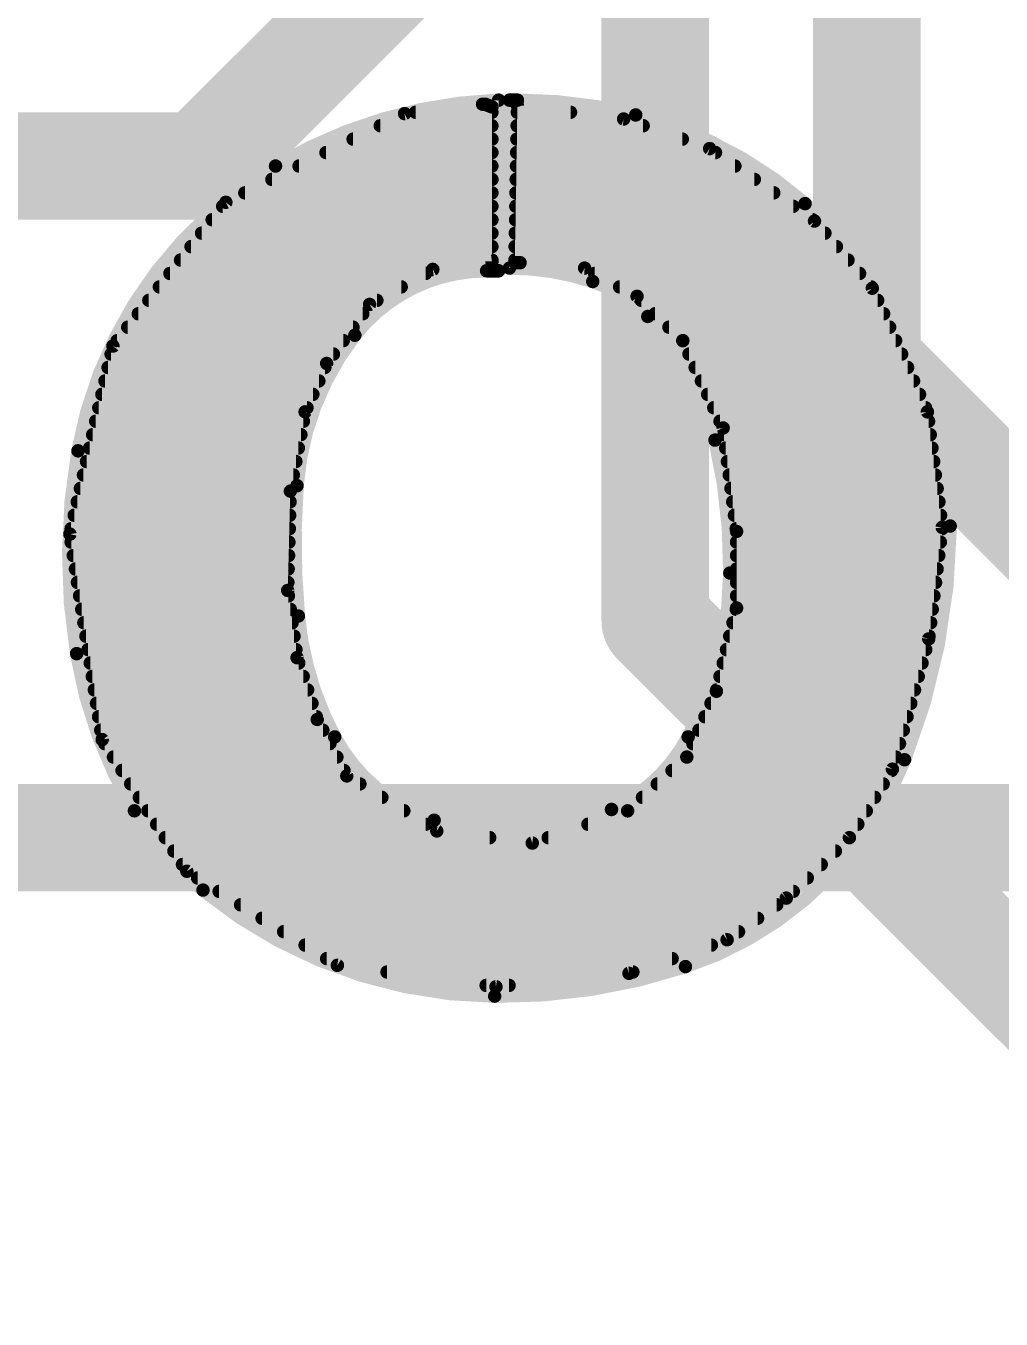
# Model space of a CAD drawing. Extents: x -25 to 82, y -26 to 60.
# Drawn here: x 19.99 to 21.834, y 1.63 to 4.075 of the extents above; entities that cross this region are included whole.
import ezdxf

# ---------------------------------------------------------------- set-up
doc = ezdxf.new("R2010")
doc.units = 0
for name, color, linetype in [('1', 12, 'CONTINUOUS'), ('16', 132, 'CONTINUOUS'), ('21', 53, 'CONTINUOUS')]:
    doc.layers.add(name, color=color, linetype=linetype)

msp = doc.modelspace()

# ---------------------------------------------------------------- linework, layer by layer
at = {"layer": '1', "const_width": 0.2032}
for points in [[(21.1798, 4.9779), (21.1798, 2.9502)], [(21.5798, 4.9779), (21.5798, 3.4392)], [(20.7798, 4.2698), (20.32, 3.81)], [(20.32, 3.81), (14.986, 3.81)], [(21.5798, 3.4392), (23.241, 1.778)], [(21.1798, 2.9502), (22.86, 1.27)]]:
    msp.add_lwpolyline(points, dxfattribs=at)
at = {"layer": '1', "const_width": 0.1016}
for points in [[(20.2841, 3.8459, 1), (20.3559, 3.7741)], [(20.32, 3.7592, 1), (20.32, 3.8608)], [(21.6158, 3.4751, 1), (21.5439, 3.4032)], [(21.529, 3.4392, 1), (21.6306, 3.4392)], [(21.2158, 2.9861, 1), (21.1439, 2.9142)], [(21.129, 2.9502, 1), (21.2306, 2.9502)]]:
    msp.add_lwpolyline(points, format="xyb", dxfattribs=at)
at = {"layer": '16', "const_width": 0.2032}
msp.add_lwpolyline([(33.02, 2.54), (10.16, 2.54)], dxfattribs=at)
at = {"layer": '21'}
for points, const_width in [([(20.8839, 3.9345, 0.1246), (20.4622, 3.81)], 0.0254), ([(20.8534, 3.9331, 1), (20.8534, 3.9205)], 0.0127), ([(20.8608, 3.9327, 1), (20.8562, 3.9209)], 0.0127), ([(20.8542, 3.9205, 1), (20.8526, 3.9331)], 0.0127), ([(20.8585, 3.9205, 1), (20.8585, 3.9331)], 0.0127), ([(20.8903, 3.9345, 1), (20.8775, 3.9345)], 0.0127), ([(20.8841, 3.9282, 1), (20.8837, 3.9408)], 0.0127), ([(20.9106, 3.9345, 1), (20.8978, 3.9345)], 0.0127), ([(20.9042, 3.9409, 1), (20.9042, 3.9282)], 0.0127), ([(21.143, 3.9065, 0.0624), (20.9194, 3.9345)], 0.0254), ([(20.9194, 3.9408, 1), (20.9194, 3.9282)], 0.0127), ([(20.9194, 3.9282, 1), (20.9194, 3.9409)], 0.0127), ([(20.7053, 3.9154, 1), (20.7069, 3.9028)], 0.0127), ([(20.7089, 3.9034, 1), (20.7033, 3.9148)], 0.0127), ([(20.7269, 3.9179, 1), (20.7269, 3.9053)], 0.0127), ([(20.8776, 3.9218, 1), (20.8649, 3.9218)], 0.0127), ([(20.8689, 3.9159, 1), (20.8735, 3.9277)], 0.0127), ([(20.8712, 3.9053, 1), (20.8712, 3.9179)], 0.0127), ([(20.9192, 3.9179, 1), (20.9192, 3.9053)], 0.0127), ([(20.9257, 3.9242, 1), (20.9131, 3.9244)], 0.0127), ([(20.9202, 3.9306, 1), (20.9186, 3.918)], 0.0127), ([(21.0198, 3.9053, 1), (21.0198, 3.9179)], 0.0127), ([(21.1446, 3.9127, 1), (21.1414, 3.9003)], 0.0127), ([(21.463, 3.7389, 0.1172), (21.143, 3.9065)], 0.0254), ([(21.1414, 3.9003, 1), (21.1446, 3.9127)], 0.0127), ([(20.66, 3.8925, 1), (20.66, 3.8799)], 0.0127), ([(20.8712, 3.8799, 1), (20.8712, 3.8925)], 0.0127), ([(20.9188, 3.8925, 1), (20.9188, 3.8799)], 0.0127), ([(21.1222, 3.9049, 1), (21.118, 3.8929)], 0.0127), ([(21.1193, 3.8926, 1), (21.1209, 3.9052)], 0.0127), ([(21.157, 3.8799, 1), (21.157, 3.8925)], 0.0127), ([(20.6088, 3.8672, 1), (20.6088, 3.8545)], 0.0127), ([(20.8712, 3.8545, 1), (20.8712, 3.8672)], 0.0127), ([(20.9183, 3.8672, 1), (20.9183, 3.8545)], 0.0127), ([(21.2309, 3.8545, 1), (21.2309, 3.8672)], 0.0127), ([(20.5576, 3.8418, 1), (20.5576, 3.8291)], 0.0127), ([(20.8712, 3.8291, 1), (20.8712, 3.8418)], 0.0127), ([(20.9179, 3.8418, 1), (20.9179, 3.8291)], 0.0127), ([(21.2863, 3.8482, 1), (21.2791, 3.8378)], 0.0127), ([(21.2806, 3.837, 1), (21.2848, 3.849)], 0.0127), ([(21.2937, 3.8291, 1), (21.2937, 3.8418)], 0.0127), ([(20.4622, 3.81, 0.2183), (20.0889, 3.2715)], 0.0254), ([(20.459, 3.8155, 1), (20.4654, 3.8045)], 0.0127), ([(20.4654, 3.8045, 1), (20.459, 3.8155)], 0.0127), ([(20.5065, 3.8163, 1), (20.5065, 3.8037)], 0.0127), ([(20.8712, 3.8037, 1), (20.8712, 3.8163)], 0.0127), ([(20.9175, 3.8163, 1), (20.9175, 3.8037)], 0.0127), ([(21.3304, 3.8037, 1), (21.3304, 3.8163)], 0.0127), ([(20.4553, 3.791, 1), (20.4553, 3.7783)], 0.0127), ([(20.8712, 3.7783, 1), (20.8712, 3.791)], 0.0127), ([(20.917, 3.791, 1), (20.917, 3.7783)], 0.0127), ([(21.3671, 3.7783, 1), (21.3671, 3.791)], 0.0127), ([(20.4042, 3.7656, 1), (20.4042, 3.7529)], 0.0127), ([(20.8712, 3.7529, 1), (20.8712, 3.7656)], 0.0127), ([(20.9166, 3.7656, 1), (20.9166, 3.7529)], 0.0127), ([(21.4038, 3.7529, 1), (21.4038, 3.7656)], 0.0127), ([(20.3623, 3.7401, 1), (20.3623, 3.7275)], 0.0127), ([(20.3655, 3.7471, 1), (20.3711, 3.7357)], 0.0127), ([(20.3733, 3.7375, 1), (20.3633, 3.7453)], 0.0127), ([(20.8712, 3.7275, 1), (20.8712, 3.7401)], 0.0127), ([(20.9162, 3.7401, 1), (20.9162, 3.7275)], 0.0127), ([(21.4405, 3.7275, 1), (21.4405, 3.7401)], 0.0127), ([(21.7373, 3.1293, 0.2195), (21.463, 3.7389)], 0.0254), ([(21.4672, 3.7437, 1), (21.4588, 3.7341)], 0.0127), ([(21.4588, 3.7341, 1), (21.4672, 3.7437)], 0.0127), ([(20.3424, 3.7147, 1), (20.3424, 3.7021)], 0.0127), ([(20.8712, 3.7021, 1), (20.8712, 3.7147)], 0.0127), ([(20.9158, 3.7147, 1), (20.9158, 3.7021)], 0.0127), ([(21.4856, 3.71, 1), (21.476, 3.7018)], 0.0127), ([(21.4772, 3.7021, 1), (21.4772, 3.7147)], 0.0127), ([(21.4772, 3.7007, 1), (21.4844, 3.7111)], 0.0127), ([(20.3224, 3.6894, 1), (20.3224, 3.6767)], 0.0127), ([(20.8712, 3.6767, 1), (20.8712, 3.6894)], 0.0127), ([(20.9153, 3.6894, 1), (20.9153, 3.6767)], 0.0127), ([(21.5005, 3.6767, 1), (21.5005, 3.6894)], 0.0127), ([(20.3025, 3.6639, 1), (20.3025, 3.6513)], 0.0127), ([(20.8712, 3.6513, 1), (20.8712, 3.6639)], 0.0127), ([(20.9149, 3.6639, 1), (20.9149, 3.6513)], 0.0127), ([(21.5223, 3.6513, 1), (21.5223, 3.6639)], 0.0127), ([(20.2826, 3.6385, 1), (20.2826, 3.6259)], 0.0127), ([(20.8712, 3.6259, 1), (20.8712, 3.6385)], 0.0127), ([(20.9145, 3.6385, 1), (20.9145, 3.6259)], 0.0127), ([(21.5442, 3.6259, 1), (21.5442, 3.6385)], 0.0127), ([(20.2626, 3.6132, 1), (20.2626, 3.6005)], 0.0127), ([(20.861, 3.6119, 0.2316), (20.6121, 3.49)], 0.0254), ([(20.7457, 3.6005, 1), (20.7457, 3.6132)], 0.0127), ([(20.7585, 3.6207, 1), (20.7603, 3.6081)], 0.0127), ([(20.7625, 3.6088, 1), (20.7563, 3.62)], 0.0127), ([(20.861, 3.6183, 1), (20.861, 3.6056)], 0.0127), ([(20.861, 3.6056, 1), (20.861, 3.6182)], 0.0127), ([(20.8649, 3.6297, 1), (20.8776, 3.6297)], 0.0127), ([(20.8721, 3.6234, 1), (20.8703, 3.636)], 0.0127), ([(20.8839, 3.6056, 1), (20.8839, 3.6183)], 0.0127), ([(20.8978, 3.617, 1), (20.9106, 3.617)], 0.0127), ([(21.0617, 3.5916, 0.0828), (20.9042, 3.617)], 0.0254), ([(20.9042, 3.6233, 1), (20.9042, 3.6107)], 0.0127), ([(20.9144, 3.6334, 1), (20.9144, 3.6208)], 0.0127), ([(20.9081, 3.6272, 1), (20.9207, 3.627)], 0.0127), ([(20.925, 3.6334, 1), (20.924, 3.6208)], 0.0127), ([(20.9245, 3.6208, 1), (20.9245, 3.6334)], 0.0127), ([(21.0494, 3.6226, 1), (21.0434, 3.6114)], 0.0127), ([(21.0459, 3.6107, 1), (21.0469, 3.6233)], 0.0127), ([(21.0653, 3.6132, 1), (21.0653, 3.6005)], 0.0127), ([(21.566, 3.6005, 1), (21.566, 3.6132)], 0.0127), ([(20.8775, 3.6119, 1), (20.8903, 3.6119)], 0.0127), ([(21.1658, 3.5255, 0.1209), (21.0617, 3.5916)], 0.0254), ([(21.0637, 3.5976, 1), (21.0597, 3.5856)], 0.0127), ([(21.0597, 3.5856, 1), (21.0637, 3.5976)], 0.0127), ([(20.2427, 3.5878, 1), (20.2427, 3.5751)], 0.0127), ([(20.6997, 3.5751, 1), (20.6997, 3.5878)], 0.0127), ([(21.1125, 3.5878, 1), (21.1125, 3.5751)], 0.0127), ([(21.1499, 3.5682, 1), (21.1411, 3.559)], 0.0127), ([(21.1425, 3.558, 1), (21.1485, 3.5692)], 0.0127), ([(21.5958, 3.5815, 1), (21.5842, 3.5763)], 0.0127), ([(21.5852, 3.5748, 1), (21.5948, 3.583)], 0.0127), ([(21.5878, 3.5751, 1), (21.5878, 3.5878)], 0.0127), ([(20.2227, 3.5623, 1), (20.2227, 3.5497)], 0.0127), ([(20.6369, 3.554, 1), (20.6431, 3.5428)], 0.0127), ([(20.6451, 3.5447, 1), (20.6349, 3.5521)], 0.0127), ([(20.6538, 3.5497, 1), (20.6538, 3.5623)], 0.0127), ([(21.1533, 3.5623, 1), (21.1533, 3.5497)], 0.0127), ([(21.6002, 3.5497, 1), (21.6002, 3.5623)], 0.0127), ([(20.2028, 3.537, 1), (20.2028, 3.5243)], 0.0127), ([(20.6271, 3.5243, 1), (20.6271, 3.537)], 0.0127), ([(21.2928, 3.2918, 0.1342), (21.1658, 3.5255)], 0.0254), ([(21.1704, 3.5299, 1), (21.1612, 3.5211)], 0.0127), ([(21.1612, 3.5211, 1), (21.1704, 3.5299)], 0.0127), ([(21.1795, 3.537, 1), (21.1795, 3.5243)], 0.0127), ([(21.6115, 3.5243, 1), (21.6115, 3.537)], 0.0127), ([(20.1829, 3.5116, 1), (20.1829, 3.4989)], 0.0127), ([(20.6121, 3.49, 0.1478), (20.5029, 3.2055)], 0.0254), ([(20.6071, 3.4939, 1), (20.6171, 3.4861)], 0.0127), ([(20.6171, 3.4861, 1), (20.6071, 3.4939)], 0.0127), ([(20.6086, 3.4989, 1), (20.6086, 3.5116)], 0.0127), ([(21.2057, 3.5116, 1), (21.2057, 3.4989)], 0.0127), ([(21.6228, 3.4989, 1), (21.6228, 3.5116)], 0.0127), ([(20.1499, 3.4735, 1), (20.1599, 3.4657)], 0.0127), ([(20.1611, 3.4682, 1), (20.1487, 3.471)], 0.0127), ([(20.1629, 3.4861, 1), (20.1629, 3.4735)], 0.0127), ([(20.5902, 3.4735, 1), (20.5902, 3.4861)], 0.0127), ([(21.2377, 3.4825, 1), (21.2261, 3.4771)], 0.0127), ([(21.2319, 3.4861, 1), (21.2319, 3.4735)], 0.0127), ([(21.2275, 3.4752, 1), (21.2363, 3.4844)], 0.0127), ([(21.6341, 3.4735, 1), (21.6341, 3.4861)], 0.0127), ([(20.1514, 3.4607, 1), (20.1514, 3.4481)], 0.0127), ([(20.5646, 3.434, 1), (20.553, 3.4392)], 0.0127), ([(20.5717, 3.4481, 1), (20.5717, 3.4607)], 0.0127), ([(21.2436, 3.4607, 1), (21.2436, 3.4481)], 0.0127), ([(21.6455, 3.4481, 1), (21.6455, 3.4607)], 0.0127), ([(20.1456, 3.4354, 1), (20.1456, 3.4227)], 0.0127), ([(20.5537, 3.4403, 1), (20.5639, 3.4329)], 0.0127), ([(20.5554, 3.4227, 1), (20.5554, 3.4354)], 0.0127), ([(21.2553, 3.4354, 1), (21.2553, 3.4227)], 0.0127), ([(21.6568, 3.4227, 1), (21.6568, 3.4354)], 0.0127), ([(20.1398, 3.4099, 1), (20.1398, 3.3973)], 0.0127), ([(20.5441, 3.3973, 1), (20.5441, 3.4099)], 0.0127), ([(21.2671, 3.4099, 1), (21.2671, 3.3973)], 0.0127), ([(21.6681, 3.3973, 1), (21.6681, 3.4099)], 0.0127), ([(20.134, 3.3845, 1), (20.134, 3.3719)], 0.0127), ([(20.5328, 3.3719, 1), (20.5328, 3.3845)], 0.0127), ([(21.2788, 3.3845, 1), (21.2788, 3.3719)], 0.0127), ([(21.6794, 3.3719, 1), (21.6794, 3.3845)], 0.0127), ([(20.1282, 3.3592, 1), (20.1282, 3.3465)], 0.0127), ([(20.5123, 3.3478, 1), (20.5239, 3.3426)], 0.0127), ([(20.5243, 3.344, 1), (20.5119, 3.3464)], 0.0127), ([(20.5215, 3.3465, 1), (20.5215, 3.3592)], 0.0127), ([(21.2905, 3.3592, 1), (21.2905, 3.3465)], 0.0127), ([(21.7004, 3.346, 1), (21.6878, 3.3444)], 0.0127), ([(21.6883, 3.3426, 1), (21.6999, 3.3478)], 0.0127), ([(21.6907, 3.3465, 1), (21.6907, 3.3592)], 0.0127), ([(20.1224, 3.3338, 1), (20.1224, 3.3211)], 0.0127), ([(20.5148, 3.3211, 1), (20.5148, 3.3338)], 0.0127), ([(21.3022, 3.3338, 1), (21.3022, 3.3211)], 0.0127), ([(21.3144, 3.3155, 1), (21.3018, 3.3139)], 0.0127), ([(21.6964, 3.3211, 1), (21.6964, 3.3338)], 0.0127), ([(20.1166, 3.3083, 1), (20.1166, 3.2957)], 0.0127), ([(20.5101, 3.2957, 1), (20.5101, 3.3083)], 0.0127), ([(21.3208, 3.0404, 0.0602), (21.2928, 3.2918)], 0.0254), ([(21.299, 3.2933, 1), (21.2866, 3.2903)], 0.0127), ([(21.3023, 3.312, 1), (21.3139, 3.3174)], 0.0127), ([(21.3098, 3.3083, 1), (21.3098, 3.2957)], 0.0127), ([(21.6996, 3.2957, 1), (21.6996, 3.3083)], 0.0127), ([(20.0889, 3.2715, 0.0851), (20.0863, 2.888)], 0.0254), ([(20.0952, 3.2704, 1), (20.0826, 3.2726)], 0.0127), ([(20.0826, 3.2726, 1), (20.0952, 3.2704)], 0.0127), ([(20.1108, 3.283, 1), (20.1108, 3.2703)], 0.0127), ([(20.5053, 3.2703, 1), (20.5053, 3.283)], 0.0127), ([(21.2866, 3.2903, 1), (21.299, 3.2933)], 0.0127), ([(21.3131, 3.283, 1), (21.3131, 3.2703)], 0.0127), ([(21.7029, 3.2703, 1), (21.7029, 3.283)], 0.0127), ([(20.105, 3.2576, 1), (20.105, 3.2449)], 0.0127), ([(20.5006, 3.2449, 1), (20.5006, 3.2576)], 0.0127), ([(21.3163, 3.2576, 1), (21.3163, 3.2449)], 0.0127), ([(21.7061, 3.2449, 1), (21.7061, 3.2576)], 0.0127), ([(20.0992, 3.2321, 1), (20.0992, 3.2195)], 0.0127), ([(20.4959, 3.2195, 1), (20.4959, 3.2321)], 0.0127), ([(21.3196, 3.2321, 1), (21.3196, 3.2195)], 0.0127), ([(21.7094, 3.2195, 1), (21.7094, 3.2321)], 0.0127), ([(20.0934, 3.2067, 1), (20.0934, 3.1941)], 0.0127), ([(20.4965, 3.1951, 1), (20.4839, 3.1955)], 0.0127), ([(20.4912, 3.1941, 1), (20.4912, 3.2067)], 0.0127), ([(20.5029, 3.2055, 0.0416), (20.5054, 2.9591)], 0.0254), ([(20.5092, 3.205, 1), (20.4966, 3.206)], 0.0127), ([(20.4966, 3.206, 1), (20.5092, 3.205)], 0.0127), ([(21.3229, 3.2067, 1), (21.3229, 3.1941)], 0.0127), ([(21.7127, 3.1941, 1), (21.7127, 3.2067)], 0.0127), ([(20.0875, 3.1814, 1), (20.0875, 3.1687)], 0.0127), ([(20.484, 3.1965, 1), (20.4964, 3.1941)], 0.0127), ([(20.4897, 3.1687, 1), (20.4897, 3.1814)], 0.0127), ([(21.3262, 3.1814, 1), (21.3262, 3.1687)], 0.0127), ([(21.7159, 3.1687, 1), (21.7159, 3.1814)], 0.0127), ([(20.0817, 3.1559, 1), (20.0817, 3.1433)], 0.0127), ([(20.489, 3.1433, 1), (20.489, 3.1559)], 0.0127), ([(21.3295, 3.1559, 1), (21.3295, 3.1433)], 0.0127), ([(21.7192, 3.1433, 1), (21.7192, 3.1559)], 0.0127), ([(20.0759, 3.1305, 1), (20.0759, 3.1179)], 0.0127), ([(20.4883, 3.1179, 1), (20.4883, 3.1305)], 0.0127), ([(21.3328, 3.1305, 1), (21.3328, 3.1179)], 0.0127), ([(21.3399, 3.1191, 1), (21.3271, 3.1191)], 0.0127), ([(21.651, 2.6873, 0.092), (21.7373, 3.1293)], 0.0254), ([(21.7284, 3.1259, 1), (21.7158, 3.1275)], 0.0127), ([(21.7158, 3.1259, 1), (21.7284, 3.1275)], 0.0127), ([(21.7218, 3.1179, 1), (21.7218, 3.1305)], 0.0127), ([(21.731, 3.1294, 1), (21.7436, 3.1292)], 0.0127), ([(21.7436, 3.1292, 1), (21.731, 3.1294)], 0.0127), ([(20.0799, 3.115, 1), (20.0673, 3.113)], 0.0127), ([(20.0674, 3.1154, 1), (20.0798, 3.1126)], 0.0127), ([(20.076, 3.1052, 1), (20.076, 3.0925)], 0.0127), ([(20.4876, 3.0925, 1), (20.4876, 3.1052)], 0.0127), ([(21.3335, 3.1052, 1), (21.3335, 3.0925)], 0.0127), ([(21.3272, 3.1183, 1), (21.3398, 3.1199)], 0.0127), ([(21.7187, 3.0925, 1), (21.7187, 3.1052)], 0.0127), ([(20.08, 3.0798, 1), (20.08, 3.0671)], 0.0127), ([(20.4869, 3.0671, 1), (20.4869, 3.0798)], 0.0127), ([(21.3335, 3.0798, 1), (21.3335, 3.0671)], 0.0127), ([(21.7157, 3.0671, 1), (21.7157, 3.0798)], 0.0127), ([(20.084, 3.0543, 1), (20.084, 3.0417)], 0.0127), ([(20.4862, 3.0417, 1), (20.4862, 3.0543)], 0.0127), ([(21.3335, 3.0543, 1), (21.3335, 3.0417)], 0.0127), ([(21.7126, 3.0417, 1), (21.7126, 3.0543)], 0.0127), ([(20.0879, 3.029, 1), (20.0879, 3.0163)], 0.0127), ([(20.4855, 3.0163, 1), (20.4855, 3.029)], 0.0127), ([(21.242, 2.7305, 0.1204), (21.3208, 3.0404)], 0.0254), ([(21.3271, 3.0403, 1), (21.3145, 3.0405)], 0.0127), ([(21.3145, 3.0405, 1), (21.3271, 3.0403)], 0.0127), ([(21.3335, 3.029, 1), (21.3335, 3.0163)], 0.0127), ([(21.7096, 3.0163, 1), (21.7096, 3.029)], 0.0127), ([(20.0919, 3.0036, 1), (20.0919, 2.9909)], 0.0127), ([(20.4914, 3.0083, 1), (20.4788, 3.0065)], 0.0127), ([(20.4788, 3.0076, 1), (20.4914, 3.0072)], 0.0127), ([(20.4865, 2.9909, 1), (20.4865, 3.0036)], 0.0127), ([(21.3335, 3.0036, 1), (21.3335, 2.9909)], 0.0127), ([(21.7065, 2.9909, 1), (21.7065, 3.0036)], 0.0127), ([(20.0959, 2.9781, 1), (20.0959, 2.9655)], 0.0127), ([(20.4901, 2.9655, 1), (20.4901, 2.9781)], 0.0127), ([(21.3329, 2.9781, 1), (21.3329, 2.9655)], 0.0127), ([(21.3397, 2.9728, 1), (21.3273, 2.9758)], 0.0127), ([(21.7034, 2.9655, 1), (21.7034, 2.9781)], 0.0127), ([(20.0999, 2.9527, 1), (20.0999, 2.9401)], 0.0127), ([(20.4936, 2.9401, 1), (20.4936, 2.9527)], 0.0127), ([(20.5054, 2.9591, 0.0995), (20.574, 2.7305)], 0.0254), ([(20.5117, 2.9597, 1), (20.4991, 2.9585)], 0.0127), ([(20.4991, 2.9585, 1), (20.5117, 2.9597)], 0.0127), ([(21.3267, 2.9527, 1), (21.3267, 2.9401)], 0.0127), ([(21.3271, 2.9743, 1), (21.3399, 2.9743)], 0.0127), ([(21.7004, 2.9401, 1), (21.7004, 2.9527)], 0.0127), ([(20.1039, 2.9274, 1), (20.1039, 2.9147)], 0.0127), ([(20.4972, 2.9147, 1), (20.4972, 2.9274)], 0.0127), ([(21.3206, 2.9274, 1), (21.3206, 2.9147)], 0.0127), ([(21.6904, 2.9167, 1), (21.703, 2.9151)], 0.0127), ([(21.7028, 2.9142, 1), (21.6906, 2.9176)], 0.0127), ([(21.6973, 2.9147, 1), (21.6973, 2.9274)], 0.0127), ([(20.0863, 2.888, 0.0949), (20.1955, 2.5908)], 0.0254), ([(20.0926, 2.889, 1), (20.08, 2.887)], 0.0127), ([(20.08, 2.887, 1), (20.0926, 2.889)], 0.0127), ([(20.1079, 2.9019, 1), (20.1079, 2.8893)], 0.0127), ([(20.5089, 2.8824, 1), (20.4969, 2.8784)], 0.0127), ([(20.4966, 2.8795, 1), (20.5092, 2.8813)], 0.0127), ([(20.5008, 2.8893, 1), (20.5008, 2.9019)], 0.0127), ([(21.3145, 2.9019, 1), (21.3145, 2.8893)], 0.0127), ([(21.6911, 2.8893, 1), (21.6911, 2.9019)], 0.0127), ([(20.1119, 2.8765, 1), (20.1119, 2.8639)], 0.0127), ([(20.5062, 2.8639, 1), (20.5062, 2.8765)], 0.0127), ([(21.3083, 2.8765, 1), (21.3083, 2.8639)], 0.0127), ([(21.684, 2.8639, 1), (21.684, 2.8765)], 0.0127), ([(20.1159, 2.8512, 1), (20.1159, 2.8385)], 0.0127), ([(20.5145, 2.8385, 1), (20.5145, 2.8512)], 0.0127), ([(21.3022, 2.8512, 1), (21.3022, 2.8385)], 0.0127), ([(21.6769, 2.8385, 1), (21.6769, 2.8512)], 0.0127), ([(20.1198, 2.8258, 1), (20.1198, 2.8131)], 0.0127), ([(20.5228, 2.8131, 1), (20.5228, 2.8258)], 0.0127), ([(21.2892, 2.8184, 1), (21.3016, 2.8154)], 0.0127), ([(21.3012, 2.8143, 1), (21.2896, 2.8195)], 0.0127), ([(21.296, 2.8258, 1), (21.296, 2.8131)], 0.0127), ([(21.6698, 2.8131, 1), (21.6698, 2.8258)], 0.0127), ([(20.1238, 2.8003, 1), (20.1238, 2.7877)], 0.0127), ([(20.5311, 2.7877, 1), (20.5311, 2.8003)], 0.0127), ([(21.2851, 2.8003, 1), (21.2851, 2.7877)], 0.0127), ([(21.6628, 2.7877, 1), (21.6628, 2.8003)], 0.0127), ([(20.1278, 2.775, 1), (20.1278, 2.7623)], 0.0127), ([(20.5466, 2.7664, 1), (20.5354, 2.7606)], 0.0127), ([(20.535, 2.7615, 1), (20.547, 2.7655)], 0.0127), ([(20.5393, 2.7623, 1), (20.5393, 2.775)], 0.0127), ([(21.2737, 2.775, 1), (21.2737, 2.7623)], 0.0127), ([(21.6557, 2.7623, 1), (21.6557, 2.775)], 0.0127), ([(20.1318, 2.7496, 1), (20.1318, 2.7369)], 0.0127), ([(20.5516, 2.7369, 1), (20.5516, 2.7496)], 0.0127), ([(20.574, 2.7305, 0.1942), (20.762, 2.573)], 0.0254), ([(20.5796, 2.7335, 1), (20.5684, 2.7275)], 0.0127), ([(20.5684, 2.7275, 1), (20.5796, 2.7335)], 0.0127), ([(21.0972, 2.5933, 0.1633), (21.242, 2.7305)], 0.0254), ([(21.2364, 2.7335, 1), (21.2476, 2.7275)], 0.0127), ([(21.2476, 2.7275, 1), (21.2364, 2.7335)], 0.0127), ([(21.2623, 2.7496, 1), (21.2623, 2.7369)], 0.0127), ([(21.6486, 2.7369, 1), (21.6486, 2.7496)], 0.0127), ([(20.1283, 2.7244, 1), (20.1409, 2.7264)], 0.0127), ([(20.1399, 2.7288, 1), (20.1293, 2.722)], 0.0127), ([(20.1395, 2.7241, 1), (20.1395, 2.7115)], 0.0127), ([(20.5649, 2.7115, 1), (20.5649, 2.7241)], 0.0127), ([(21.2509, 2.7241, 1), (21.2509, 2.7115)], 0.0127), ([(21.6416, 2.7115, 1), (21.6416, 2.7241)], 0.0127), ([(20.1558, 2.6987, 1), (20.1558, 2.6861)], 0.0127), ([(20.5782, 2.6861, 1), (20.5782, 2.6987)], 0.0127), ([(21.2369, 2.2962, 0.2224), (21.651, 2.6873)], 0.0254), ([(21.2395, 2.6987, 1), (21.2395, 2.6861)], 0.0127), ([(21.2337, 2.695, 1), (21.2453, 2.6898)], 0.0127), ([(21.2438, 2.6877, 1), (21.2352, 2.6971)], 0.0127), ([(21.6345, 2.6861, 1), (21.6345, 2.6987)], 0.0127), ([(21.6451, 2.6896, 1), (21.6569, 2.685)], 0.0127), ([(21.6569, 2.685, 1), (21.6451, 2.6896)], 0.0127), ([(20.1721, 2.6734, 1), (20.1721, 2.6607)], 0.0127), ([(20.6002, 2.6622, 1), (20.5936, 2.6514)], 0.0127), ([(20.5913, 2.6539, 1), (20.6025, 2.6597)], 0.0127), ([(20.5916, 2.6607, 1), (20.5916, 2.6734)], 0.0127), ([(21.2116, 2.6734, 1), (21.2116, 2.6607)], 0.0127), ([(21.622, 2.6712, 1), (21.6342, 2.6678)], 0.0127), ([(21.6335, 2.6661, 1), (21.6227, 2.6729)], 0.0127), ([(21.6265, 2.6607, 1), (21.6265, 2.6734)], 0.0127), ([(20.1885, 2.6479, 1), (20.1885, 2.6353)], 0.0127), ([(20.6217, 2.6353, 1), (20.6217, 2.6479)], 0.0127), ([(21.1836, 2.6479, 1), (21.1836, 2.6353)], 0.0127), ([(21.6106, 2.6353, 1), (21.6106, 2.6479)], 0.0127), ([(20.2048, 2.6225, 1), (20.2048, 2.6099)], 0.0127), ([(20.6632, 2.6099, 1), (20.6632, 2.6225)], 0.0127), ([(21.1557, 2.6225, 1), (21.1557, 2.6099)], 0.0127), ([(21.5946, 2.6099, 1), (21.5946, 2.6225)], 0.0127), ([(20.1955, 2.5908, 0.0859), (20.3251, 2.4409)], 0.0254), ([(20.2009, 2.5941, 1), (20.1901, 2.5875)], 0.0127), ([(20.1901, 2.5875, 1), (20.2009, 2.5941)], 0.0127), ([(20.2211, 2.5972, 1), (20.2211, 2.5845)], 0.0127), ([(20.7047, 2.5845, 1), (20.7047, 2.5972)], 0.0127), ([(20.762, 2.573, 0.1897), (21.0972, 2.5933)], 0.0254), ([(21.0945, 2.5991, 1), (21.0999, 2.5875)], 0.0127), ([(21.0999, 2.5875, 1), (21.0945, 2.5991)], 0.0127), ([(21.1277, 2.5972, 1), (21.1277, 2.5845)], 0.0127), ([(21.1234, 2.5955, 1), (21.132, 2.5861)], 0.0127), ([(21.1297, 2.5848, 1), (21.1257, 2.5968)], 0.0127), ([(21.5787, 2.5845, 1), (21.5787, 2.5972)], 0.0127), ([(20.2375, 2.5717, 1), (20.2375, 2.5591)], 0.0127), ([(20.7462, 2.5591, 1), (20.7462, 2.5717)], 0.0127), ([(20.764, 2.579, 1), (20.76, 2.567)], 0.0127), ([(20.76, 2.567, 1), (20.764, 2.579)], 0.0127), ([(21.0526, 2.5717, 1), (21.0526, 2.5591)], 0.0127), ([(21.5627, 2.5591, 1), (21.5627, 2.5717)], 0.0127), ([(20.2538, 2.5463, 1), (20.2538, 2.5337)], 0.0127), ([(20.7678, 2.559, 1), (20.7662, 2.5464)], 0.0127), ([(20.7637, 2.5473, 1), (20.7703, 2.5581)], 0.0127), ([(20.867, 2.5337, 1), (20.867, 2.5463)], 0.0127), ([(20.9775, 2.5463, 1), (20.9775, 2.5337)], 0.0127), ([(21.5414, 2.5434, 1), (21.5522, 2.5366)], 0.0127), ([(21.5512, 2.5354, 1), (21.5424, 2.5446)], 0.0127), ([(21.5468, 2.5337, 1), (21.5468, 2.5463)], 0.0127), ([(20.2701, 2.521, 1), (20.2701, 2.5083)], 0.0127), ([(20.9454, 2.5358, 1), (20.9494, 2.5238)], 0.0127), ([(20.9466, 2.5235, 1), (20.9482, 2.5361)], 0.0127), ([(21.5203, 2.5083, 1), (21.5203, 2.521)], 0.0127), ([(20.2864, 2.4956, 1), (20.2864, 2.4829)], 0.0127), ([(21.4937, 2.4829, 1), (21.4937, 2.4956)], 0.0127), ([(20.298, 2.4819, 1), (20.2912, 2.4711)], 0.0127), ([(20.2893, 2.4731, 1), (20.2999, 2.4799)], 0.0127), ([(20.3149, 2.4701, 1), (20.3149, 2.4575)], 0.0127), ([(21.4672, 2.4575, 1), (21.4672, 2.4701)], 0.0127), ([(20.3251, 2.4409, 0.1703), (20.8763, 2.2403)], 0.0254), ([(20.3291, 2.4458, 1), (20.3211, 2.436)], 0.0127), ([(20.3211, 2.436, 1), (20.3291, 2.4458)], 0.0127), ([(20.3556, 2.4447, 1), (20.3556, 2.4321)], 0.0127), ([(21.4407, 2.4321, 1), (21.4407, 2.4447)], 0.0127), ([(20.3962, 2.4194, 1), (20.3962, 2.4067)], 0.0127), ([(21.4094, 2.4067, 1), (21.4094, 2.4194)], 0.0127), ([(21.423, 2.4303, 1), (21.4318, 2.4211)], 0.0127), ([(21.4311, 2.4205, 1), (21.4237, 2.4309)], 0.0127), ([(20.4368, 2.3939, 1), (20.4368, 2.3813)], 0.0127), ([(21.3733, 2.3813, 1), (21.3733, 2.3939)], 0.0127), ([(20.4775, 2.3685, 1), (20.4775, 2.3559)], 0.0127), ([(21.3373, 2.3559, 1), (21.3373, 2.3685)], 0.0127), ([(20.5181, 2.3432, 1), (20.5181, 2.3305)], 0.0127), ([(21.2859, 2.3305, 1), (21.2859, 2.3432)], 0.0127), ([(21.312, 2.3522, 1), (21.3194, 2.3418)], 0.0127), ([(21.3178, 2.341, 1), (21.3136, 2.353)], 0.0127), ([(20.5588, 2.3177, 1), (20.5588, 2.3051)], 0.0127), ([(21.2118, 2.3051, 1), (21.2118, 2.3177)], 0.0127), ([(20.58, 2.305, 1), (20.5782, 2.2924)], 0.0127), ([(20.5757, 2.2933, 1), (20.5825, 2.3041)], 0.0127), ([(20.6729, 2.2923, 1), (20.6729, 2.2797)], 0.0127), ([(20.8763, 2.2403, 0.083), (21.2369, 2.2962)], 0.0254), ([(21.1376, 2.2797, 1), (21.1376, 2.2923)], 0.0127), ([(21.2349, 2.3022, 1), (21.2389, 2.2902)], 0.0127), ([(21.2389, 2.2902, 1), (21.2349, 2.3022)], 0.0127), ([(21.1282, 2.2895, 1), (21.1324, 2.2775)], 0.0127), ([(21.1309, 2.2772, 1), (21.1297, 2.2898)], 0.0127), ([(20.8603, 2.267, 1), (20.8603, 2.2543)], 0.0127), ([(20.8764, 2.2466, 1), (20.8762, 2.234)], 0.0127), ([(20.8782, 2.2644, 1), (20.8794, 2.2518)], 0.0127), ([(20.8762, 2.234, 1), (20.8764, 2.2466)], 0.0127), ([(20.8779, 2.2518, 1), (20.8797, 2.2644)], 0.0127), ([(20.9036, 2.2543, 1), (20.9036, 2.267)], 0.0127)]:
    msp.add_lwpolyline(points, format="xyb", dxfattribs=dict(at, const_width=const_width))
at = {"layer": '21', "const_width": 0.0254}
for points in [[(20.7061, 3.9091), (20.8534, 3.9268)], [(20.8534, 3.9268), (20.8585, 3.9268)], [(20.8585, 3.9268), (20.8712, 3.9218)], [(20.8839, 3.9345), (20.8839, 3.6119)], [(20.9042, 3.617), (20.9042, 3.9345)], [(20.9042, 3.9345), (20.9194, 3.9345)], [(20.3683, 3.7414), (20.7061, 3.9091)], [(20.7269, 3.9116), (20.8712, 3.9116)], [(20.8712, 3.9218), (20.8712, 3.6297)], [(20.9144, 3.6271), (20.9194, 3.9243)], [(20.9192, 3.9116), (21.0198, 3.9116)], [(20.9194, 3.9243), (21.1201, 3.8989)], [(20.66, 3.8862), (20.8712, 3.8862)], [(20.9188, 3.8862), (21.157, 3.8862)], [(21.1201, 3.8989), (21.2827, 3.843)], [(20.6088, 3.8608), (20.8712, 3.8608)], [(20.9183, 3.8608), (21.2309, 3.8608)], [(20.5576, 3.8354), (20.8712, 3.8354)], [(20.9179, 3.8354), (21.2937, 3.8354)], [(21.2827, 3.843), (21.4808, 3.7059)], [(20.5065, 3.81), (20.8712, 3.81)], [(20.9175, 3.81), (21.3304, 3.81)], [(20.4553, 3.7846), (20.8712, 3.7846)], [(20.917, 3.7846), (21.3671, 3.7846)], [(20.4042, 3.7592), (20.8712, 3.7592)], [(20.9166, 3.7592), (21.4038, 3.7592)], [(20.1549, 3.4696), (20.3683, 3.7414)], [(20.3623, 3.7338), (20.8712, 3.7338)], [(20.9162, 3.7338), (21.4405, 3.7338)], [(20.3424, 3.7084), (20.8712, 3.7084)], [(20.9158, 3.7084), (21.4772, 3.7084)], [(21.4808, 3.7059), (21.59, 3.5789)], [(20.3224, 3.683), (20.8712, 3.683)], [(20.9153, 3.683), (21.5005, 3.683)], [(20.3025, 3.6576), (20.8712, 3.6576)], [(20.9149, 3.6576), (21.5223, 3.6576)], [(20.2826, 3.6322), (20.8712, 3.6322)], [(20.9145, 3.6322), (21.5442, 3.6322)], [(20.2626, 3.6068), (20.7457, 3.6068)], [(20.7594, 3.6144), (20.64, 3.5484)], [(20.8712, 3.6297), (20.7594, 3.6144)], [(20.8839, 3.6119), (20.861, 3.6119)], [(20.9245, 3.6271), (20.9144, 3.6271)], [(21.0464, 3.617), (20.9245, 3.6271)], [(21.1455, 3.5636), (21.0464, 3.617)], [(21.0653, 3.6068), (21.566, 3.6068)], [(20.2427, 3.5814), (20.6997, 3.5814)], [(21.1125, 3.5814), (21.5878, 3.5814)], [(21.2319, 3.4798), (21.1455, 3.5636)], [(21.59, 3.5789), (21.6941, 3.3452)], [(20.2227, 3.556), (20.6538, 3.556)], [(20.64, 3.5484), (20.5588, 3.4366)], [(21.1533, 3.556), (21.6002, 3.556)], [(20.2028, 3.5306), (20.6271, 3.5306)], [(21.1795, 3.5306), (21.6115, 3.5306)], [(20.1829, 3.5052), (20.6086, 3.5052)], [(21.2057, 3.5052), (21.6228, 3.5052)], [(20.0736, 3.114), (20.1549, 3.4696)], [(20.1629, 3.4798), (20.5902, 3.4798)], [(21.3081, 3.3147), (21.2319, 3.4798)], [(21.2319, 3.4798), (21.6341, 3.4798)], [(20.1514, 3.4544), (20.5717, 3.4544)], [(20.5588, 3.4366), (20.5181, 3.3452)], [(21.2436, 3.4544), (21.6455, 3.4544)], [(20.1456, 3.429), (20.5554, 3.429)], [(21.2553, 3.429), (21.6568, 3.429)], [(20.1398, 3.4036), (20.5441, 3.4036)], [(21.2671, 3.4036), (21.6681, 3.4036)], [(20.134, 3.3782), (20.5328, 3.3782)], [(21.2788, 3.3782), (21.6794, 3.3782)], [(20.1282, 3.3528), (20.5215, 3.3528)], [(20.5181, 3.3452), (20.4902, 3.1953)], [(21.2905, 3.3528), (21.6907, 3.3528)], [(21.6941, 3.3452), (21.7221, 3.1267)], [(20.1224, 3.3274), (20.5148, 3.3274)], [(21.3022, 3.3274), (21.6964, 3.3274)], [(21.3335, 3.1191), (21.3081, 3.3147)], [(20.1166, 3.302), (20.5101, 3.302)], [(21.3098, 3.302), (21.6996, 3.302)], [(20.1108, 3.2766), (20.5053, 3.2766)], [(21.3131, 3.2766), (21.7029, 3.2766)], [(20.105, 3.2512), (20.5006, 3.2512)], [(21.3163, 3.2512), (21.7061, 3.2512)], [(20.0992, 3.2258), (20.4959, 3.2258)], [(21.3196, 3.2258), (21.7094, 3.2258)], [(20.0934, 3.2004), (20.4912, 3.2004)], [(20.4902, 3.1953), (20.4851, 3.0074)], [(21.3229, 3.2004), (21.7127, 3.2004)], [(20.0875, 3.175), (20.4897, 3.175)], [(21.3262, 3.175), (21.7159, 3.175)], [(20.0817, 3.1496), (20.489, 3.1496)], [(21.3295, 3.1496), (21.7192, 3.1496)], [(20.0759, 3.1242), (20.4883, 3.1242)], [(21.3328, 3.1242), (21.7218, 3.1242)], [(21.3335, 2.9743), (21.3335, 3.1191)], [(21.7221, 3.1267), (21.6967, 2.9159)], [(20.1346, 2.7254), (20.0736, 3.114)], [(20.076, 3.0988), (20.4876, 3.0988)], [(21.3335, 3.0988), (21.7187, 3.0988)], [(20.08, 3.0734), (20.4869, 3.0734)], [(21.3335, 3.0734), (21.7157, 3.0734)], [(20.084, 3.048), (20.4862, 3.048)], [(21.3335, 3.048), (21.7126, 3.048)], [(20.0879, 3.0226), (20.4855, 3.0226)], [(21.3335, 3.0226), (21.7096, 3.0226)], [(20.0919, 2.9972), (20.4865, 2.9972)], [(20.4851, 3.0074), (20.5029, 2.8804)], [(21.3335, 2.9972), (21.7065, 2.9972)], [(20.0959, 2.9718), (20.4901, 2.9718)], [(21.2954, 2.8169), (21.3335, 2.9743)], [(21.3329, 2.9718), (21.7034, 2.9718)], [(20.0999, 2.9464), (20.4936, 2.9464)], [(21.3267, 2.9464), (21.7004, 2.9464)], [(20.1039, 2.921), (20.4972, 2.921)], [(21.3206, 2.921), (21.6973, 2.921)], [(21.6967, 2.9159), (21.6281, 2.6695)], [(20.1079, 2.8956), (20.5008, 2.8956)], [(20.5029, 2.8804), (20.541, 2.7635)], [(21.3145, 2.8956), (21.6911, 2.8956)], [(20.1119, 2.8702), (20.5062, 2.8702)], [(21.3083, 2.8702), (21.684, 2.8702)], [(20.1159, 2.8448), (20.5145, 2.8448)], [(21.3022, 2.8448), (21.6769, 2.8448)], [(20.1198, 2.8194), (20.5228, 2.8194)], [(21.2395, 2.6924), (21.2954, 2.8169)], [(21.296, 2.8194), (21.6698, 2.8194)], [(20.1238, 2.794), (20.5311, 2.794)], [(21.2851, 2.794), (21.6628, 2.794)], [(20.1278, 2.7686), (20.5393, 2.7686)], [(20.541, 2.7635), (20.5969, 2.6568)], [(21.2737, 2.7686), (21.6557, 2.7686)], [(20.1318, 2.7432), (20.5516, 2.7432)], [(21.2623, 2.7432), (21.6486, 2.7432)], [(20.2946, 2.4765), (20.1346, 2.7254)], [(20.1395, 2.7178), (20.5649, 2.7178)], [(21.2509, 2.7178), (21.6416, 2.7178)], [(20.1558, 2.6924), (20.5782, 2.6924)], [(21.1277, 2.5908), (21.2395, 2.6924)], [(21.2395, 2.6924), (21.6345, 2.6924)], [(20.1721, 2.667), (20.5916, 2.667)], [(20.5969, 2.6568), (20.767, 2.5527)], [(21.2116, 2.667), (21.6265, 2.667)], [(21.6281, 2.6695), (21.5468, 2.54)], [(20.1885, 2.6416), (20.6217, 2.6416)], [(21.1836, 2.6416), (21.6106, 2.6416)], [(20.2048, 2.6162), (20.6632, 2.6162)], [(21.1557, 2.6162), (21.5946, 2.6162)], [(20.2211, 2.5908), (20.7047, 2.5908)], [(20.9474, 2.5298), (21.1277, 2.5908)], [(21.1277, 2.5908), (21.5787, 2.5908)], [(20.2375, 2.5654), (20.7462, 2.5654)], [(21.0526, 2.5654), (21.5627, 2.5654)], [(20.2538, 2.54), (20.867, 2.54)], [(20.767, 2.5527), (20.9474, 2.5298)], [(20.9775, 2.54), (21.5468, 2.54)], [(21.5468, 2.54), (21.4274, 2.4257)], [(20.2701, 2.5146), (21.5203, 2.5146)], [(20.2864, 2.4892), (21.4937, 2.4892)], [(20.5791, 2.2987), (20.2946, 2.4765)], [(20.3149, 2.4638), (21.4672, 2.4638)], [(20.3556, 2.4384), (21.4407, 2.4384)], [(20.3962, 2.413), (21.4094, 2.413)], [(21.4274, 2.4257), (21.3157, 2.347)], [(20.4368, 2.3876), (21.3733, 2.3876)], [(20.4775, 2.3622), (21.3373, 2.3622)], [(20.5181, 2.3368), (21.2859, 2.3368)], [(21.3157, 2.347), (21.1303, 2.2835)], [(20.5588, 2.3114), (21.2118, 2.3114)], [(20.8788, 2.2581), (20.5791, 2.2987)], [(20.6729, 2.286), (21.1376, 2.286)], [(21.1303, 2.2835), (20.8788, 2.2581)], [(20.8603, 2.2606), (20.9036, 2.2606)]]:
    msp.add_lwpolyline(points, dxfattribs=at)

doc.saveas('drawing.dxf')
